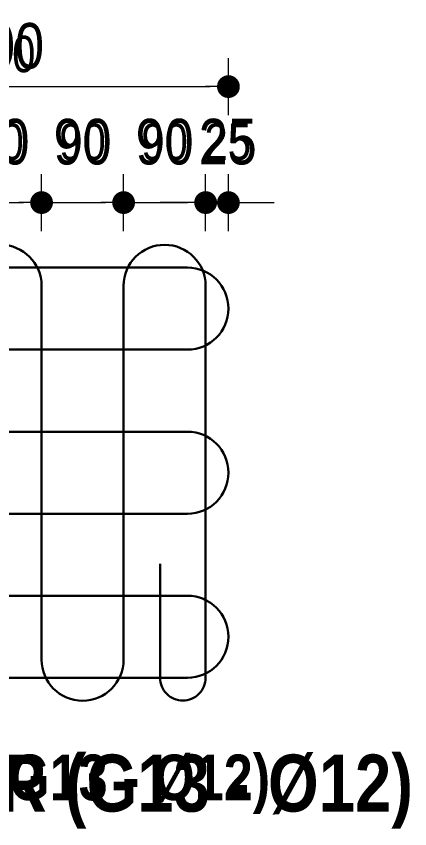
# Model space of a CAD drawing. Header units: millimetres. Extents: x -899 to 143471, y -7850 to 22336.
# Drawn here: x 132188 to 132619, y 1336 to 2228 of the extents above; entities that cross this region are included whole.
import ezdxf

# ---------------------------------------------------------------- set-up
doc = ezdxf.new("R2010")
doc.units = ezdxf.units.MM
doc.header["$PDMODE"] = 3
for name, color, linetype, lineweight in [('Dimension', 3, 'Continuous', 9), ('Dimension @ 20', 3, 'Continuous', 9), ('Dimension @ 25', 3, 'Continuous', 9), ('Re-bar', 1, 'Continuous', 30), ('Text_Title', 1, 'Continuous', 20), ('Text_Title @ 20', 1, 'Continuous', 20), ('Text_Title @ 25', 1, 'Continuous', 20)]:
    doc.layers.add(name, color=color, linetype=linetype, lineweight=lineweight)
doc.styles.add('SWIS_B_T', font='swisscb.ttf', dxfattribs={"height": 2.5})
doc.styles.add('SWIS_R_N', font='swissc.ttf', dxfattribs={"height": 2})
doc.dimstyles.new('Dot_Anno', dxfattribs={"dimtxt": 2, "dimasz": 1, "dimexe": 1.25, "dimexo": 0.75, "dimgap": 0.75, "dimtad": 2, "dimdec": 0, "dimzin": 0, "dimdsep": 46, "dimtxsty": 'SWIS_R_N', "dimblk": 'DOT', "dimcen": 0.5, "dimadec": 0, "dimazin": 0, "dimtfac": 1, "dimtdec": 0, "dimtofl": 0, "dimtmove": 0, "dimatfit": 3, "dimfxl": 1.25, "dimfxlon": 1, "dimtolj": 1, "dimtzin": 0, "dimarcsym": 0})

# ---------------------------------------------------------------- blocks, each defined once
blk = doc.blocks.new('*U996')
at = {"layer": 'Text_Title @ 20', "insert": (131839.35, 1417.57), "char_height": 50, "attachment_point": 1, "style": 'SWIS_B_T'}
blk.add_mtext_dynamic_manual_height_columns('MESH BAR (G13 - %%C12)', width=778.0848, gutter_width=275, heights=[64.42], dxfattribs=at)
at = {"layer": 'Text_Title @ 25', "insert": (131839.35, 1417.57), "char_height": 62.5, "attachment_point": 1, "style": 'SWIS_B_T'}
blk.add_mtext_dynamic_manual_height_columns('MESH BAR (G13 - %%C12)', width=972.606, gutter_width=343.75, heights=[80.52], dxfattribs=at)
blk = doc.blocks.new('_Dot')
at = {"color": 0, "linetype": 'ByBlock', "lineweight": -2}
blk.add_line((-0.5, 0), (-1, 0), dxfattribs=at)
at = {"color": 0, "linetype": 'ByBlock', "const_width": 0.5}
blk.add_lwpolyline([(-0.25, 0, 1), (0.25, 0, 1)], format="xyb", close=True, dxfattribs=at)
blk = doc.blocks.new('*D865')
at = {"layer": 'Defpoints', "color": 0, "transparency": 16777216}
for p in [(132420.45, 2150.39), (131920.45, 1951.83), (132420.45, 1906.83)]:
    blk.add_point(p, dxfattribs=at)
at = {"layer": 'Dimension', "color": 0, "lineweight": -2, "transparency": 16777216}
for p, q in [((131920.45, 2119.14), (131920.45, 2181.64)), ((132420.45, 2119.14), (132420.45, 2181.64)), ((131945.45, 2150.39), (132395.45, 2150.39))]:
    blk.add_line(p, q, dxfattribs=at)
at = {"layer": 'Dimension', "color": 0, "lineweight": -2, "transparency": 16777216, "xscale": 25, "yscale": 25, "zscale": 25, "rotation": 180}
blk.add_blockref('_Dot', (131920.45, 2150.39), dxfattribs=at)
at = {"layer": 'Dimension', "color": 0, "lineweight": -2, "transparency": 16777216, "xscale": 25, "yscale": 25, "zscale": 25}
blk.add_blockref('_Dot', (132420.45, 2150.39), dxfattribs=at)
at = {"layer": 'Dimension', "color": 0, "transparency": 16777216, "insert": (132170.45, 2194.77), "char_height": 50, "attachment_point": 5, "style": 'SWIS_R_N'}
blk.add_mtext('\\A1;500', dxfattribs=at)
blk = doc.blocks.new('*D866')
at = {"layer": 'Defpoints', "color": 0, "transparency": 16777216}
for p in [(132420.45, 2150.39), (131920.45, 1951.83), (132420.45, 1906.83)]:
    blk.add_point(p, dxfattribs=at)
at = {"layer": 'Dimension', "color": 0, "lineweight": -2, "transparency": 16777216}
for p, q in [((131920.45, 2125.39), (131920.45, 2175.39)), ((132420.45, 2125.39), (132420.45, 2175.39)), ((131940.45, 2150.39), (132400.45, 2150.39))]:
    blk.add_line(p, q, dxfattribs=at)
at = {"layer": 'Dimension', "color": 0, "lineweight": -2, "transparency": 16777216, "xscale": 20, "yscale": 20, "zscale": 20, "rotation": 180}
blk.add_blockref('_Dot', (131920.45, 2150.39), dxfattribs=at)
at = {"layer": 'Dimension', "color": 0, "lineweight": -2, "transparency": 16777216, "xscale": 20, "yscale": 20, "zscale": 20}
blk.add_blockref('_Dot', (132420.45, 2150.39), dxfattribs=at)
at = {"layer": 'Dimension', "color": 0, "transparency": 16777216, "insert": (132170.45, 2185.9), "char_height": 40, "attachment_point": 5, "style": 'SWIS_R_N'}
blk.add_mtext('\\A1;500', dxfattribs=at)
blk = doc.blocks.new('*D898')
at = {"layer": 'Defpoints', "color": 0, "transparency": 16777216}
for p in [(132215.45, 2023.16), (132125.45, 1931.83), (132215.45, 1931.83)]:
    blk.add_point(p, dxfattribs=at)
at = {"layer": 'Dimension', "color": 0, "lineweight": -2, "transparency": 16777216}
for p, q in [((132125.45, 1991.91), (132125.45, 2054.41)), ((132215.45, 1991.91), (132215.45, 2054.41)), ((132150.45, 2023.16), (132190.45, 2023.16))]:
    blk.add_line(p, q, dxfattribs=at)
at = {"layer": 'Dimension', "color": 0, "lineweight": -2, "transparency": 16777216, "xscale": 25, "yscale": 25, "zscale": 25, "rotation": 180}
blk.add_blockref('_Dot', (132125.45, 2023.16), dxfattribs=at)
at = {"layer": 'Dimension', "color": 0, "lineweight": -2, "transparency": 16777216, "xscale": 25, "yscale": 25, "zscale": 25}
blk.add_blockref('_Dot', (132215.45, 2023.16), dxfattribs=at)
at = {"layer": 'Dimension', "color": 0, "transparency": 16777216, "insert": (132170.45, 2089.65), "char_height": 50, "attachment_point": 5, "style": 'SWIS_R_N'}
blk.add_mtext('\\A1;90', dxfattribs=at)
blk = doc.blocks.new('*D899')
at = {"layer": 'Defpoints', "color": 0, "transparency": 16777216}
for p in [(132215.45, 2023.16), (132125.45, 1931.83), (132215.45, 1931.83)]:
    blk.add_point(p, dxfattribs=at)
at = {"layer": 'Dimension', "color": 0, "lineweight": -2, "transparency": 16777216}
for p, q in [((132125.45, 1998.16), (132125.45, 2048.16)), ((132215.45, 1998.16), (132215.45, 2048.16)), ((132145.45, 2023.16), (132195.45, 2023.16))]:
    blk.add_line(p, q, dxfattribs=at)
at = {"layer": 'Dimension', "color": 0, "lineweight": -2, "transparency": 16777216, "xscale": 20, "yscale": 20, "zscale": 20, "rotation": 180}
blk.add_blockref('_Dot', (132125.45, 2023.16), dxfattribs=at)
at = {"layer": 'Dimension', "color": 0, "lineweight": -2, "transparency": 16777216, "xscale": 20, "yscale": 20, "zscale": 20}
blk.add_blockref('_Dot', (132215.45, 2023.16), dxfattribs=at)
at = {"layer": 'Dimension', "color": 0, "transparency": 16777216, "insert": (132170.45, 2089.65), "char_height": 40, "attachment_point": 5, "style": 'SWIS_R_N'}
blk.add_mtext('\\A1;90', dxfattribs=at)
blk = doc.blocks.new('*D901')
at = {"layer": 'Defpoints', "color": 0, "transparency": 16777216}
for p in [(132305.45, 2023.16), (132215.45, 1931.83), (132305.45, 1931.83)]:
    blk.add_point(p, dxfattribs=at)
at = {"layer": 'Dimension', "color": 0, "lineweight": -2, "transparency": 16777216}
for p, q in [((132215.45, 1991.91), (132215.45, 2054.41)), ((132305.45, 1991.91), (132305.45, 2054.41)), ((132240.45, 2023.16), (132280.45, 2023.16))]:
    blk.add_line(p, q, dxfattribs=at)
at = {"layer": 'Dimension', "color": 0, "lineweight": -2, "transparency": 16777216, "xscale": 25, "yscale": 25, "zscale": 25, "rotation": 180}
blk.add_blockref('_Dot', (132215.45, 2023.16), dxfattribs=at)
at = {"layer": 'Dimension', "color": 0, "lineweight": -2, "transparency": 16777216, "xscale": 25, "yscale": 25, "zscale": 25}
blk.add_blockref('_Dot', (132305.45, 2023.16), dxfattribs=at)
at = {"layer": 'Dimension', "color": 0, "transparency": 16777216, "insert": (132260.45, 2089.65), "char_height": 50, "attachment_point": 5, "style": 'SWIS_R_N'}
blk.add_mtext('\\A1;90', dxfattribs=at)
blk = doc.blocks.new('*D902')
at = {"layer": 'Defpoints', "color": 0, "transparency": 16777216}
for p in [(132305.45, 2023.16), (132215.45, 1931.83), (132305.45, 1931.83)]:
    blk.add_point(p, dxfattribs=at)
at = {"layer": 'Dimension', "color": 0, "lineweight": -2, "transparency": 16777216}
for p, q in [((132215.45, 1998.16), (132215.45, 2048.16)), ((132305.45, 1998.16), (132305.45, 2048.16)), ((132235.45, 2023.16), (132285.45, 2023.16))]:
    blk.add_line(p, q, dxfattribs=at)
at = {"layer": 'Dimension', "color": 0, "lineweight": -2, "transparency": 16777216, "xscale": 20, "yscale": 20, "zscale": 20, "rotation": 180}
blk.add_blockref('_Dot', (132215.45, 2023.16), dxfattribs=at)
at = {"layer": 'Dimension', "color": 0, "lineweight": -2, "transparency": 16777216, "xscale": 20, "yscale": 20, "zscale": 20}
blk.add_blockref('_Dot', (132305.45, 2023.16), dxfattribs=at)
at = {"layer": 'Dimension', "color": 0, "transparency": 16777216, "insert": (132260.45, 2089.65), "char_height": 40, "attachment_point": 5, "style": 'SWIS_R_N'}
blk.add_mtext('\\A1;90', dxfattribs=at)
blk = doc.blocks.new('*D904')
at = {"layer": 'Defpoints', "color": 0, "transparency": 16777216}
for p in [(132395.45, 2023.16), (132305.45, 1931.83), (132395.45, 1931.83)]:
    blk.add_point(p, dxfattribs=at)
at = {"layer": 'Dimension', "color": 0, "lineweight": -2, "transparency": 16777216}
for p, q in [((132305.45, 1991.91), (132305.45, 2054.41)), ((132395.45, 1991.91), (132395.45, 2054.41)), ((132330.45, 2023.16), (132370.45, 2023.16))]:
    blk.add_line(p, q, dxfattribs=at)
at = {"layer": 'Dimension', "color": 0, "lineweight": -2, "transparency": 16777216, "xscale": 25, "yscale": 25, "zscale": 25, "rotation": 180}
blk.add_blockref('_Dot', (132305.45, 2023.16), dxfattribs=at)
at = {"layer": 'Dimension', "color": 0, "lineweight": -2, "transparency": 16777216, "xscale": 25, "yscale": 25, "zscale": 25}
blk.add_blockref('_Dot', (132395.45, 2023.16), dxfattribs=at)
at = {"layer": 'Dimension', "color": 0, "transparency": 16777216, "insert": (132350.45, 2089.65), "char_height": 50, "attachment_point": 5, "style": 'SWIS_R_N'}
blk.add_mtext('\\A1;90', dxfattribs=at)
blk = doc.blocks.new('*D905')
at = {"layer": 'Defpoints', "color": 0, "transparency": 16777216}
for p in [(132395.45, 2023.16), (132305.45, 1931.83), (132395.45, 1931.83)]:
    blk.add_point(p, dxfattribs=at)
at = {"layer": 'Dimension', "color": 0, "lineweight": -2, "transparency": 16777216}
for p, q in [((132305.45, 1998.16), (132305.45, 2048.16)), ((132395.45, 1998.16), (132395.45, 2048.16)), ((132325.45, 2023.16), (132375.45, 2023.16))]:
    blk.add_line(p, q, dxfattribs=at)
at = {"layer": 'Dimension', "color": 0, "lineweight": -2, "transparency": 16777216, "xscale": 20, "yscale": 20, "zscale": 20, "rotation": 180}
blk.add_blockref('_Dot', (132305.45, 2023.16), dxfattribs=at)
at = {"layer": 'Dimension', "color": 0, "lineweight": -2, "transparency": 16777216, "xscale": 20, "yscale": 20, "zscale": 20}
blk.add_blockref('_Dot', (132395.45, 2023.16), dxfattribs=at)
at = {"layer": 'Dimension', "color": 0, "transparency": 16777216, "insert": (132350.45, 2089.65), "char_height": 40, "attachment_point": 5, "style": 'SWIS_R_N'}
blk.add_mtext('\\A1;90', dxfattribs=at)
blk = doc.blocks.new('*D907')
at = {"layer": 'Defpoints', "color": 0, "transparency": 16777216}
for p in [(132420.45, 2023.16), (132395.45, 1931.83), (132420.45, 1906.83)]:
    blk.add_point(p, dxfattribs=at)
at = {"layer": 'Dimension', "color": 0, "lineweight": -2, "transparency": 16777216}
for p, q in [((132395.45, 1991.91), (132395.45, 2054.41)), ((132420.45, 1991.91), (132420.45, 2054.41)), ((132370.45, 2023.16), (132345.45, 2023.16)), ((132445.45, 2023.16), (132470.45, 2023.16))]:
    blk.add_line(p, q, dxfattribs=at)
at = {"layer": 'Dimension', "color": 0, "lineweight": -2, "transparency": 16777216, "xscale": 25, "yscale": 25, "zscale": 25}
blk.add_blockref('_Dot', (132395.45, 2023.16), dxfattribs=at)
at = {"layer": 'Dimension', "color": 0, "lineweight": -2, "transparency": 16777216, "xscale": 25, "yscale": 25, "zscale": 25, "rotation": 180}
blk.add_blockref('_Dot', (132420.45, 2023.16), dxfattribs=at)
at = {"layer": 'Dimension', "color": 0, "transparency": 16777216, "insert": (132419.69, 2089.69), "char_height": 50, "attachment_point": 5, "style": 'SWIS_R_N'}
blk.add_mtext('\\A1;25', dxfattribs=at)
blk = doc.blocks.new('*D908')
at = {"layer": 'Defpoints', "color": 0, "transparency": 16777216}
for p in [(132420.45, 2023.16), (132395.45, 1931.83), (132420.45, 1906.83)]:
    blk.add_point(p, dxfattribs=at)
at = {"layer": 'Dimension', "color": 0, "lineweight": -2, "transparency": 16777216}
for p, q in [((132395.45, 1998.16), (132395.45, 2048.16)), ((132420.45, 1998.16), (132420.45, 2048.16)), ((132375.45, 2023.16), (132355.45, 2023.16)), ((132440.45, 2023.16), (132460.45, 2023.16))]:
    blk.add_line(p, q, dxfattribs=at)
at = {"layer": 'Dimension', "color": 0, "lineweight": -2, "transparency": 16777216, "xscale": 20, "yscale": 20, "zscale": 20}
blk.add_blockref('_Dot', (132395.45, 2023.16), dxfattribs=at)
at = {"layer": 'Dimension', "color": 0, "lineweight": -2, "transparency": 16777216, "xscale": 20, "yscale": 20, "zscale": 20, "rotation": 180}
blk.add_blockref('_Dot', (132420.45, 2023.16), dxfattribs=at)
at = {"layer": 'Dimension', "color": 0, "transparency": 16777216, "insert": (132419.69, 2089.69), "char_height": 40, "attachment_point": 5, "style": 'SWIS_R_N'}
blk.add_mtext('\\A1;25', dxfattribs=at)
blk = doc.blocks.new('*U1082')
at = {"layer": 'Dimension @ 20'}
dim = blk.add_linear_dim(base=(132420.45, 2150.39), p1=(131920.45, 1951.83), p2=(132420.45, 1906.83), dimstyle='Dot_Anno', override={"dimscale": 20, "dimtix": 0, "dimtofl": 0, "dimtmove": 2, "dimatfit": 3}, dxfattribs=at)
dim.commit()
dim.dimension.update_dxf_attribs({"geometry": '*D866', "text_midpoint": (132170.45, 2185.9)})
at = {"layer": 'Dimension @ 25'}
dim = blk.add_linear_dim(base=(132420.45, 2150.39), p1=(131920.45, 1951.83), p2=(132420.45, 1906.83), dimstyle='Dot_Anno', override={"dimscale": 25, "dimtix": 0, "dimtofl": 0, "dimtmove": 2, "dimatfit": 3}, dxfattribs=at)
dim.commit()
dim.dimension.update_dxf_attribs({"geometry": '*D865', "text_midpoint": (132170.45, 2194.77)})
blk = doc.blocks.new('*U1093')
at = {"layer": 'Dimension @ 20'}
dim = blk.add_linear_dim(base=(132215.45, 2023.16), p1=(132125.45, 1931.83), p2=(132215.45, 1931.83), dimstyle='Dot_Anno', override={"dimscale": 20, "dimtix": 0, "dimtofl": 0, "dimtmove": 2, "dimatfit": 3}, dxfattribs=at)
dim.commit()
dim.dimension.update_dxf_attribs({"geometry": '*D899', "text_midpoint": (132170.45, 2089.65), "dimtype": 128})
at = {"layer": 'Dimension @ 25'}
dim = blk.add_linear_dim(base=(132215.45, 2023.16), p1=(132125.45, 1931.83), p2=(132215.45, 1931.83), dimstyle='Dot_Anno', override={"dimscale": 25, "dimtix": 0, "dimtofl": 0, "dimtmove": 2, "dimatfit": 3}, dxfattribs=at)
dim.commit()
dim.dimension.update_dxf_attribs({"geometry": '*D898', "text_midpoint": (132170.45, 2089.65), "dimtype": 128})
blk = doc.blocks.new('*U1094')
at = {"layer": 'Dimension @ 20'}
dim = blk.add_linear_dim(base=(132305.45, 2023.16), p1=(132215.45, 1931.83), p2=(132305.45, 1931.83), dimstyle='Dot_Anno', override={"dimscale": 20, "dimtix": 0, "dimtofl": 0, "dimtmove": 2, "dimatfit": 3}, dxfattribs=at)
dim.commit()
dim.dimension.update_dxf_attribs({"geometry": '*D902', "text_midpoint": (132260.45, 2089.65), "dimtype": 128})
at = {"layer": 'Dimension @ 25'}
dim = blk.add_linear_dim(base=(132305.45, 2023.16), p1=(132215.45, 1931.83), p2=(132305.45, 1931.83), dimstyle='Dot_Anno', override={"dimscale": 25, "dimtix": 0, "dimtofl": 0, "dimtmove": 2, "dimatfit": 3}, dxfattribs=at)
dim.commit()
dim.dimension.update_dxf_attribs({"geometry": '*D901', "text_midpoint": (132260.45, 2089.65), "dimtype": 128})
blk = doc.blocks.new('*U1095')
at = {"layer": 'Dimension @ 20'}
dim = blk.add_linear_dim(base=(132395.45, 2023.16), p1=(132305.45, 1931.83), p2=(132395.45, 1931.83), dimstyle='Dot_Anno', override={"dimscale": 20, "dimtix": 0, "dimtofl": 0, "dimtmove": 2, "dimatfit": 3}, dxfattribs=at)
dim.commit()
dim.dimension.update_dxf_attribs({"geometry": '*D905', "text_midpoint": (132350.45, 2089.65), "dimtype": 128})
at = {"layer": 'Dimension @ 25'}
dim = blk.add_linear_dim(base=(132395.45, 2023.16), p1=(132305.45, 1931.83), p2=(132395.45, 1931.83), dimstyle='Dot_Anno', override={"dimscale": 25, "dimtix": 0, "dimtofl": 0, "dimtmove": 2, "dimatfit": 3}, dxfattribs=at)
dim.commit()
dim.dimension.update_dxf_attribs({"geometry": '*D904', "text_midpoint": (132350.45, 2089.65), "dimtype": 128})
blk = doc.blocks.new('*U1096')
at = {"layer": 'Dimension @ 20'}
dim = blk.add_linear_dim(base=(132420.45, 2023.16), p1=(132395.45, 1931.83), p2=(132420.45, 1906.83), dimstyle='Dot_Anno', override={"dimscale": 20, "dimtix": 0, "dimtofl": 0, "dimtmove": 2, "dimatfit": 3}, dxfattribs=at)
dim.commit()
dim.dimension.update_dxf_attribs({"geometry": '*D908', "text_midpoint": (132419.69, 2089.69), "dimtype": 128})
at = {"layer": 'Dimension @ 25'}
dim = blk.add_linear_dim(base=(132420.45, 2023.16), p1=(132395.45, 1931.83), p2=(132420.45, 1906.83), dimstyle='Dot_Anno', override={"dimscale": 25, "dimtix": 0, "dimtofl": 0, "dimtmove": 2, "dimatfit": 3}, dxfattribs=at)
dim.commit()
dim.dimension.update_dxf_attribs({"geometry": '*D907', "text_midpoint": (132419.69, 2089.69), "dimtype": 128})

msp = doc.modelspace()

# ---------------------------------------------------------------- linework, layer by layer
at = {"layer": 'Re-bar'}
for points in [[(132345.45, 1626.83), (132345.45, 1501.83, 0.414214), (132370.45, 1476.83), (132370.45, 1476.83, 0.414214), (132395.45, 1501.83), (132395.45, 1931.83, 1), (132305.45, 1931.83), (132305.45, 1521.71, -0.999999), (132215.45, 1521.71), (132215.45, 1931.83, 1), (132125.45, 1931.83), (132125.45, 1521.71, -1), (132035.45, 1521.71), (132035.45, 1931.83, 1), (131945.45, 1931.83), (131945.45, 1501.83, 0.414214), (131970.45, 1476.83), (131970.45, 1476.83)], [(132070.45, 1551.83), (131945.45, 1551.83, 0.414214), (131920.45, 1526.83), (131920.45, 1526.83, 0.414214), (131945.45, 1501.83), (132375.45, 1501.83, 1), (132375.45, 1591.83), (131965.33, 1591.83, -0.999999), (131965.33, 1681.83), (132375.45, 1681.83, 1), (132375.45, 1771.83), (131965.33, 1771.83, -1), (131965.33, 1861.83), (132375.45, 1861.83, 1), (132375.45, 1951.83), (131945.45, 1951.83, 0.414214), (131920.45, 1926.83), (131920.45, 1926.83, 0.414214), (131945.45, 1901.83), (132070.45, 1901.83)]]:
    msp.add_lwpolyline(points, format="xyb", dxfattribs=at)

# ---------------------------------------------------------------- block references
at = {"layer": 'Dimension'}
for name in ['*U1082', '*U1093', '*U1094', '*U1095', '*U1096']:
    msp.add_blockref(name, (0, 0), dxfattribs=at)
at = {"layer": 'Text_Title'}
msp.add_blockref('*U996', (0, 0), dxfattribs=at)

doc.saveas('drawing.dxf')
